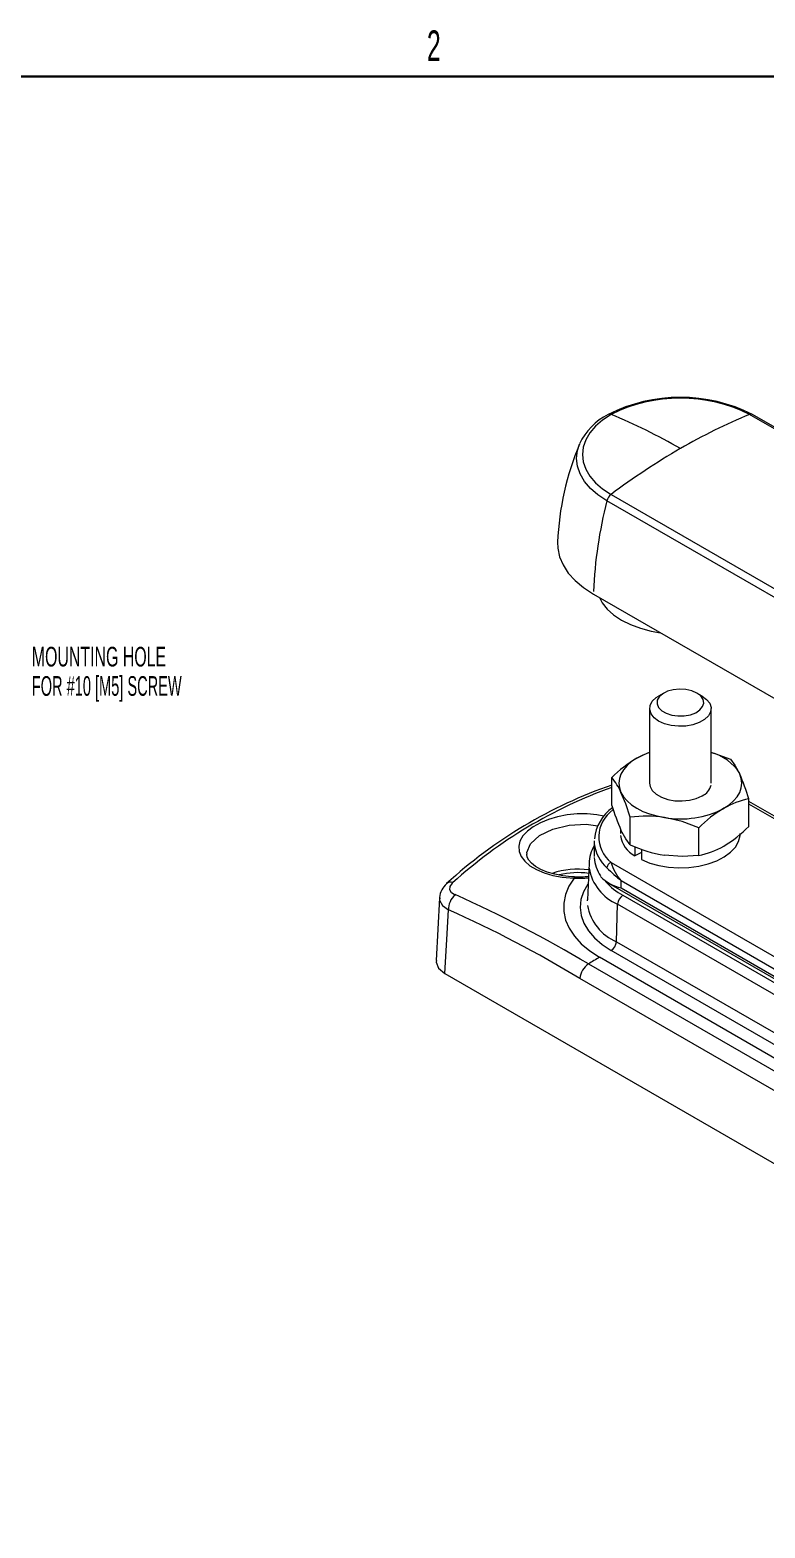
# Model space of a CAD drawing. Header units: inches. Extents: x 0.2 to 16.8, y 0.2 to 10.8.
# Drawn here: x 8.84 to 11.83, y 4.59 to 10.69 of the extents above; entities that cross this region are included whole.
import ezdxf

# ---------------------------------------------------------------- set-up
doc = ezdxf.new("R2010")
doc.units = ezdxf.units.IN
doc.header["$MEASUREMENT"] = 0
doc.styles.add('SLDTEXTSTYLE0', font='TXT', dxfattribs={"width": 0.605})
doc.styles.add('SLDTEXTSTYLE16', font='TXT', dxfattribs={"width": 0.554583})

# ---------------------------------------------------------------- blocks, each defined once
blk = doc.blocks.new('SW_NOTE_4')
at = {"color": 7, "linetype": 'Continuous', "lineweight": 0, "char_height": 0.08, "attachment_point": 1}
for s, insert, style in [('{MOUNTING HOLE}', (0.0198, 0.0317, -0.4818), 'SLDTEXTSTYLE0'), ('{FOR #10 [M5] SCREW}', (0.0198, -0.0876, -0.4818), 'SLDTEXTSTYLE16')]:
    blk.add_mtext(s, dxfattribs=dict(at, insert=insert, style=style))

msp = doc.modelspace()

# ---------------------------------------------------------------- linework, layer by layer
at = {"color": 7, "linetype": 'Continuous', "lineweight": 30}
msp.add_line((16.5, 10.5), (0.5, 10.5), dxfattribs=at)
at = {"color": 7, "linetype": 'Continuous', "lineweight": 0}
for p, q in [((14.6454, 7.4629), (11.7675, 9.1243)), ((11.2038, 8.7989), (14.0817, 7.1375)), ((14.0647, 7.1112), (11.1868, 8.7726)), ((12.007, 7.3988), (11.7645, 7.5388)), ((11.2041, 7.3014), (14.1593, 5.5955)), ((14.0736, 5.5935), (11.2452, 7.2263)), ((11.2452, 7.1977), (11.2452, 7.2263)), ((11.2452, 7.1977), (14.0736, 5.5649)), ((11.2516, 7.1675), (14.08, 5.5347)), ((11.2258, 6.9786), (11.2304, 7.1316)), ((14.0588, 5.4988), (11.2304, 7.1316)), ((11.2258, 6.9786), (14.0542, 5.3458)), ((11.941, 6.4625), (11.1568, 6.9152)), ((14.033, 5.31), (11.2046, 6.9428)), ((13.9055, 5.1963), (11.0771, 6.8292)), ((11.1116, 6.8885), (13.94, 5.2557))]:
    msp.add_line(p, q, dxfattribs=at)
at = {"color": 7, "linetype": 'Continuous', "lineweight": 15}
for p, q in [((14.6573, 7.4628), (11.7794, 9.1242)), ((11.1321, 8.3933), (14.01, 6.7319)), ((11.4184, 7.9905), (11.3972, 7.9783)), ((11.574, 7.9783), (11.5528, 7.9905)), ((11.3606, 7.9272), (11.3606, 7.6235)), ((11.6106, 7.6235), (11.6106, 7.9272)), ((11.2068, 7.5335), (11.2068, 7.6462)), ((11.7645, 7.4473), (11.7645, 7.5599)), ((12.0227, 7.4004), (11.7645, 7.5495)), ((11.2815, 7.3726), (11.2815, 7.4852)), ((11.5603, 7.3294), (11.5603, 7.4421)), ((11.1354, 7.3887), (11.1354, 7.3251)), ((11.2421, 7.4371), (11.2421, 7.4194)), ((11.3005, 7.3654), (11.3005, 7.3281)), ((11.3275, 7.3414), (11.3005, 7.3281)), ((11.3275, 7.3553), (11.3275, 7.3125)), ((11.1145, 7.2989), (11.1081, 7.1487)), ((11.1935, 7.2169), (14.1384, 5.5168)), ((10.5058, 7.1569), (10.4918, 6.9027)), ((11.1079, 7.1445), (11.1081, 7.1487)), ((10.5279, 6.8496), (14.4375, 4.5926))]:
    msp.add_line(p, q, dxfattribs=at)
at = {"color": 7, "linetype": 'Continuous', "lineweight": 0, "flags": 128}
for points in [[(11.2038, 9.1243), (11.1694, 9.1016), (11.1405, 9.0766), (11.1174, 9.0496), (11.1006, 9.0211), (11.0905, 8.9916), (11.0871, 8.9616), (11.0905, 8.9315), (11.1006, 8.902), (11.1174, 8.8735), (11.1405, 8.8465), (11.1694, 8.8215), (11.2038, 8.7989)], [(11.1868, 8.7726), (11.1503, 8.7966), (11.1196, 8.8232), (11.0952, 8.8518), (11.0774, 8.882), (11.0666, 8.9133), (11.063, 8.9451), (11.0666, 8.977), (11.0751, 9.0031)], [(11.175, 7.4897), (11.1453, 7.4954), (11.1062, 7.4989), (11.0658, 7.4987), (11.0255, 7.4947), (10.9864, 7.4872), (10.9495, 7.4765), (10.9162, 7.4628), (10.8871, 7.4467), (10.8632, 7.4285), (10.845, 7.4088), (10.8332, 7.388), (10.8279, 7.3668), (10.8294, 7.3457), (10.8376, 7.3252), (10.8525, 7.3057), (10.8734, 7.288), (10.9, 7.2723), (10.9314, 7.2591), (10.9665, 7.2487), (11.0046, 7.2414), (11.0538, 7.2369), (11.0538, 7.2369)], [(10.8623, 7.3347), (10.8607, 7.3414), (10.8758, 7.3774), (10.9125, 7.4102), (10.9668, 7.4362), (11.0328, 7.4525), (11.1029, 7.4568), (11.1504, 7.4506)], [(10.5693, 7.1677), (10.5543, 7.1771), (10.5471, 7.1896), (10.5484, 7.2036), (10.5579, 7.2175), (10.5598, 7.2192)], [(11.0538, 7.2369), (11.0326, 7.2044), (11.0184, 7.1706), (11.0112, 7.1361), (11.0113, 7.1013), (11.0187, 7.0668), (11.0332, 7.0331), (11.0546, 7.0006), (11.0826, 6.9698), (11.1169, 6.9412), (11.1568, 6.9152)], [(11.0549, 7.2424), (11.0548, 7.2424), (11.0545, 7.2416), (11.0542, 7.2398), (11.0538, 7.2369)], [(11.1109, 7.2148), (11.1094, 7.2128), (11.0918, 7.182), (11.0813, 7.1501), (11.078, 7.1178), (11.0819, 7.0855), (11.0931, 7.0537), (11.1114, 7.0231), (11.1363, 6.994), (11.1676, 6.9671), (11.2046, 6.9428)], [(10.5071, 7.1575), (10.506, 7.1471), (10.5178, 7.1253), (10.5421, 7.1078)], [(10.5279, 6.8496), (10.5355, 6.9881), (10.5421, 7.1078)]]:
    msp.add_lwpolyline(points, dxfattribs=at)
at = {"color": 7, "linetype": 'Continuous', "lineweight": 15, "flags": 128}
for points in [[(10.9858, 8.6046), (10.9865, 8.58), (10.9938, 8.5454), (11.0083, 8.5116), (11.0297, 8.479), (11.0577, 8.4481), (11.092, 8.4194), (11.1321, 8.3933)], [(11.1564, 8.3793), (11.168, 8.3576), (11.1881, 8.3322), (11.2142, 8.3087), (11.2459, 8.2876), (11.2825, 8.2693), (11.3232, 8.2542), (11.3672, 8.2426), (11.4048, 8.2359)], [(11.5528, 7.9905), (11.5322, 7.9995), (11.5081, 8.005), (11.4824, 8.0066), (11.4569, 8.004), (11.4335, 7.9976), (11.414, 7.9878), (11.3998, 7.9753), (11.392, 7.9611), (11.3911, 7.9461), (11.3973, 7.9316), (11.4099, 7.9186), (11.4282, 7.908), (11.4508, 7.9007), (11.4759, 7.8972), (11.5018, 7.8977), (11.5264, 7.9022), (11.5481, 7.9104), (11.5651, 7.9217), (11.5762, 7.9352), (11.5806, 7.9499), (11.5779, 7.9647), (11.5684, 7.9786), (11.5528, 7.9905)], [(11.574, 7.9783), (11.5926, 7.9646), (11.605, 7.9487), (11.6104, 7.9316), (11.6086, 7.9142), (11.5996, 7.8976), (11.584, 7.8827), (11.5627, 7.8704), (11.5369, 7.8614), (11.5082, 7.8563), (11.4781, 7.8552), (11.4484, 7.8584), (11.421, 7.8655), (11.3972, 7.8762), (11.3787, 7.8899), (11.3663, 7.9058), (11.3609, 7.9229), (11.3627, 7.9403), (11.3716, 7.9569), (11.3872, 7.9718), (11.3972, 7.9783)], [(11.3089, 7.7255), (11.3385, 7.7408), (11.3606, 7.7493)], [(11.3606, 7.7485), (11.3334, 7.738), (11.3089, 7.7255)], [(11.6106, 7.7487), (11.6263, 7.7448), (11.6898, 7.7209)], [(11.3089, 7.7255), (11.2873, 7.7114), (11.2691, 7.6957), (11.2547, 7.6787), (11.2441, 7.6608), (11.2378, 7.6423), (11.2356, 7.6235), (11.2378, 7.6047), (11.2441, 7.5861)], [(11.6898, 7.7209), (11.708, 7.6964), (11.7271, 7.6608)], [(11.3606, 7.6235), (11.3627, 7.6105), (11.3716, 7.5939), (11.3872, 7.579), (11.4085, 7.5667), (11.4343, 7.5577), (11.4631, 7.5525), (11.4932, 7.5515), (11.5228, 7.5546), (11.5503, 7.5617), (11.574, 7.5725)], [(11.6624, 7.5214), (11.684, 7.5356), (11.7021, 7.5513), (11.7166, 7.5683), (11.7271, 7.5861), (11.7335, 7.6047), (11.7356, 7.6235), (11.7335, 7.6423), (11.7271, 7.6608)], [(11.2441, 7.5861), (11.2547, 7.5683), (11.2691, 7.5513), (11.2873, 7.5356), (11.3089, 7.5214), (11.3334, 7.509), (11.3606, 7.4985), (11.39, 7.4902), (11.4209, 7.4841)], [(11.2815, 7.4852), (11.2633, 7.5392), (11.2441, 7.5861)], [(11.5603, 7.4421), (11.4924, 7.4674), (11.4209, 7.4841)], [(11.2815, 7.3726), (11.2633, 7.397), (11.2441, 7.4326)], [(11.3275, 7.3125), (11.3611, 7.2986), (11.3984, 7.2881), (11.4381, 7.2815), (11.4793, 7.2788), (11.5206, 7.2802), (11.5609, 7.2857), (11.599, 7.295), (11.6339, 7.3078), (11.6644, 7.3239), (11.6898, 7.3428), (11.7094, 7.3639), (11.7224, 7.3865), (11.7286, 7.4102), (11.7291, 7.4194)], [(11.0549, 7.2428), (11.043, 7.243), (11.0078, 7.2467), (10.9748, 7.2531), (10.9443, 7.262), (10.9181, 7.2728), (10.8962, 7.2851), (10.8799, 7.298), (10.8687, 7.3109), (10.8625, 7.3231), (10.8607, 7.3342)], [(11.5603, 7.3294), (11.4924, 7.3252), (11.4209, 7.3306)], [(10.4929, 6.9026), (10.4917, 6.8948), (10.502, 6.8713), (10.5279, 6.8496)]]:
    msp.add_lwpolyline(points, dxfattribs=at)
at = {"color": 7, "linetype": 'Continuous', "lineweight": 15}
for centre, radius, start, end in [((11.4857, 8.5392), 0.6546, 63.34099, 116.66605), ((11.3118, 8.8902), 0.263, 117.13508, 154.30361), ((12.1068, 8.5623), 1.1212, 156.84612, 177.83669), ((11.5648, 7.5634), 0.1906, 31.65664, 76.10361), ((11.5723, 7.283), 0.5153, 120.75074, 135.18474), ((11.0254, 7.492), 0.2381, 23.28213, 40.38572), ((10.9112, 7.3018), 0.8915, 16.83148, 23.75776), ((11.8416, 5.788), 1.9353, 109.14926, 132.48073), ((11.5528, 7.6276), 0.059, 291.0672, 348.38412), ((11.8298, 7.232), 0.3344, 101.27067, 120.04533), ((11.3103, 7.3802), 0.1751, 124.93442, 174.52209), ((12.0601, 7.7917), 0.8915, 196.83134, 203.75785), ((11.487, 7.8685), 0.3901, 260.24473, 296.72078), ((11.9259, 7.0789), 0.5153, 120.75074, 135.18474), ((11.3472, 6.9777), 0.5118, 81.7128, 97.36978), ((11.3478, 7.8757), 0.5977, 301.76524, 314.20259), ((11.354, 7.4277), 0.1131, 188.53478, 241.76453), ((11.2596, 7.2953), 0.1448, 149.05569, 179.36061), ((11.279, 7.3286), 0.1438, 183.09552, 214.95296), ((11.519, 7.908), 0.5857, 246.08008, 260.36121), ((11.4964, 7.6536), 0.3304, 281.15175, 300.15213), ((11.0675, 6.9519), 0.3219, 81.82914, 108.68567), ((11.0686, 6.9368), 0.3229, 82.14506, 103.68582), ((10.5862, 7.152), 0.0806, 129.76789, 174.92971), ((11.0684, 7.6203), 0.3781, 267.95021, 276.64832), ((11.2763, 7.3548), 0.1602, 224.0141, 258.8091)]:
    msp.add_arc(centre, radius, start, end, dxfattribs=at)
at = {"color": 7, "linetype": 'Continuous', "lineweight": 0}
for centre, radius, start, end in [((11.4856, 8.5579), 0.6326, 63.54597, 116.45403), ((11.1978, 9.1121), 0.0136, 63.60923, 115.66653), ((10.3223, 6.9838), 2.315, 59.83241, 67.61728), ((12.649, 6.9838), 2.315, 112.38272, 120.16759), ((11.7735, 9.1121), 0.0136, 64.3728, 116.38826), ((12.9302, 6.4966), 2.8777, 120.13287, 126.86578), ((11.2347, 8.7603), 0.0494, 128.61049, 165.59861), ((12.9296, 8.3259), 1.7991, 165.62167, 177.53954), ((11.8629, 5.7761), 1.9445, 109.72106, 132.08258), ((11.2883, 7.4053), 0.1343, 125.36379, 231.17377), ((11.2879, 7.3949), 0.1535, 186.62885, 228.85349), ((11.3069, 7.3115), 0.1955, 190.05834, 246.94485), ((11.2127, 7.2767), 0.0262, 109.22412, 171.36771), ((11.6883, 7.7728), 0.7035, 224.54314, 230.96542), ((11.3953, 7.3568), 0.199, 196.14074, 221.05297), ((10.5508, 7.1948), 0.026, 69.9077, 129.72522), ((11.0685, 7.6474), 0.4107, 267.95632, 276.07632), ((11.3655, 7.3815), 0.2425, 220.53139, 241.96978), ((10.6145, 7.1111), 0.0725, 128.5809, 182.65599), ((8.3864, 2.3031), 5.3341, 59.27619, 65.84375), ((11.278, 7.1277), 0.0478, 123.58123, 175.31199), ((8.4715, 2.4984), 5.0541, 58.9668, 65.81575), ((11.3022, 7.1604), 0.1972, 189.88564, 247.2112), ((11.1782, 6.9826), 0.0478, 303.58122, 355.31196), ((12.4755, 4.6313), 2.6372, 120.00107, 121.14186), ((11.1567, 6.8226), 0.0799, 124.36739, 175.26265)]:
    msp.add_arc(centre, radius, start, end, dxfattribs=at)

# ---------------------------------------------------------------- block references
msp.add_blockref('SW_NOTE_4', (8.827, 8.1469), dxfattribs=at)

# ---------------------------------------------------------------- texts
at = {"color": 7, "linetype": 'Continuous', "lineweight": 0, "insert": (10.4545, 10.687), "char_height": 0.125, "attachment_point": 1, "style": 'SLDTEXTSTYLE0'}
msp.add_mtext('{2}', dxfattribs=at)

doc.saveas('drawing.dxf')
